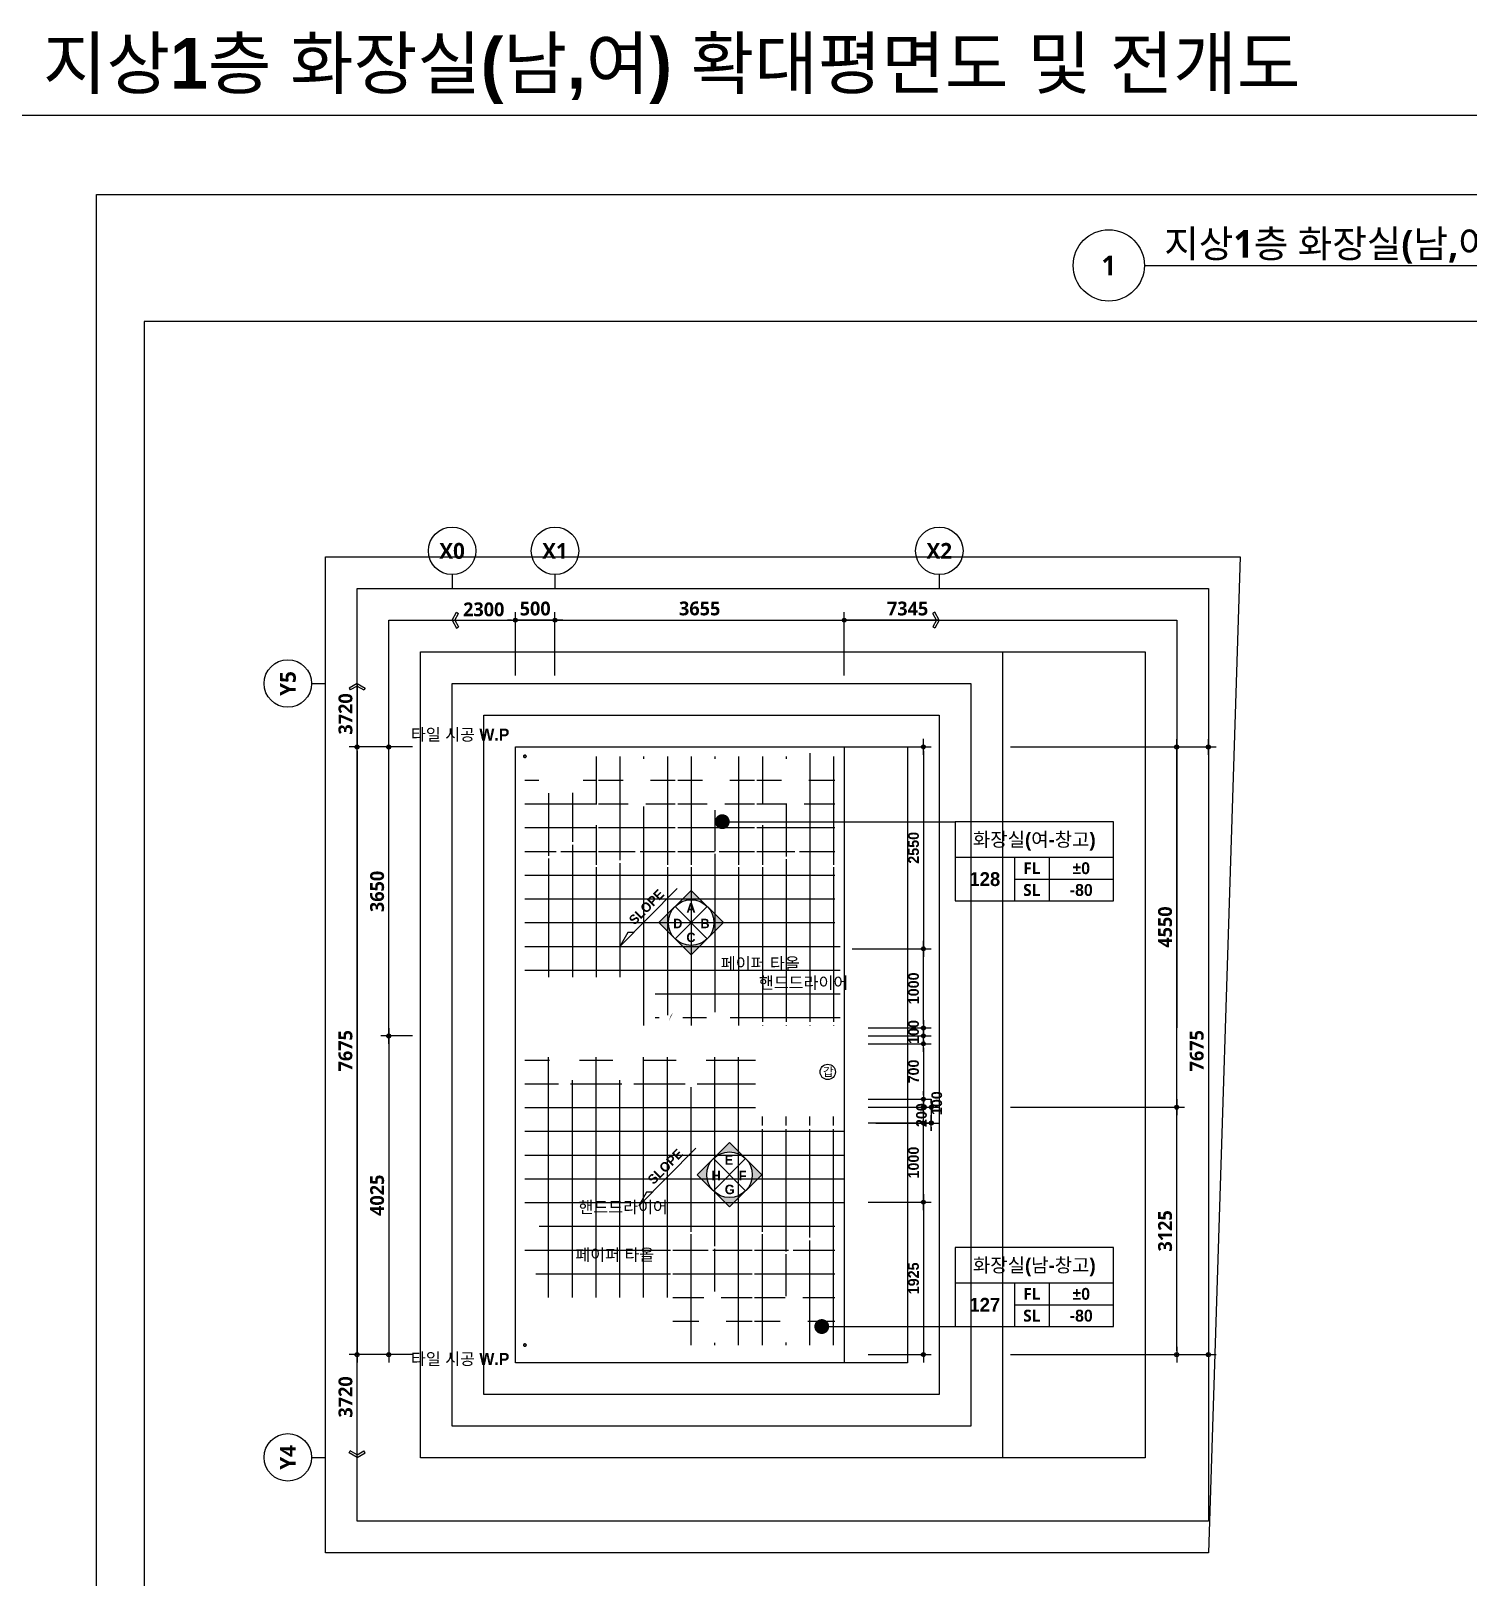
# Model space of a CAD drawing. Header units: millimetres. Extents: x 0 to 336000, y 0 to 30768.
# Drawn here: x 168195 to 186352, y 11241 to 30768 of the extents above; entities that cross this region are included whole.
import ezdxf
from ezdxf.enums import TextEntityAlignment as Align

# ---------------------------------------------------------------- set-up
doc = ezdxf.new("R2010")
doc.units = ezdxf.units.MM
doc.header["$LTSCALE"] = 50
doc.layers.get('Defpoints').update_dxf_attribs({"color": 153})
for name, color, linetype in [('A-ANNO-DIM', 4, 'Continuous'), ('A-ANNO-GRA1', 7, 'Continuous'), ('A-ANNO-LEAD', 4, 'Continuous'), ('A-ANNO-SYMB', 7, 'Continuous'), ('A-ANNO-TEXT1', 7, 'Continuous'), ('A-ANNO-TEXT2', 3, 'Continuous'), ('A-ANNO-TITL', 7, 'Continuous'), ('A-FLOR-TOIL-TILE', 8, 'Continuous'), ('A-ST-AXIS-BUB', 7, 'Continuous'), ('A-ST-AXIS-DIM', 7, 'Continuous'), ('AA-XXXX-TXT1', 2, 'Continuous'), ('LEADER', 7, 'Continuous'), ('SYM', 7, 'Continuous')]:
    doc.layers.add(name, color=color, linetype=linetype)
doc.layers.add('G(그리드1)', color=185, linetype='Continuous', plot=False)
doc.layers.add('G(그리드2)', color=235, linetype='Continuous', plot=False)
doc.styles.add('2020음성 1차', font='나눔고딕Bold.ttf')
doc.styles.add('SH_나눔', font='')
doc.styles.add('SH_진천_나눔', font='')
doc.styles.get('SH_나눔').set_extended_font_data('NanumGothic', bold=True)
doc.styles.get('SH_진천_나눔').set_extended_font_data('NanumGothic', bold=True)
doc.dimstyles.new('SHP 50', dxfattribs={"dimscale": 50, "dimtxt": 3.5, "dimasz": 1, "dimexe": 2, "dimexo": 2, "dimgap": 1, "dimtad": 1, "dimdec": 0, "dimzin": 0, "dimdsep": 46, "dimtxsty": 'SH_진천_나눔', "dimblk": 'DIMDOT', "dimcen": 0.09, "dimclrd": 256, "dimclre": 256, "dimclrt": 3, "dimadec": 0, "dimazin": 1, "dimtfac": 1, "dimtdec": 0, "dimtix": 1, "dimtmove": 2, "dimatfit": 0, "dimldrblk": 'DIMDOT', "dimfxl": 1, "dimtolj": 1, "dimtzin": 0, "dimlwd": -1, "dimlwe": -1, "dimarcsym": 0})
doc.dimstyles.new('SHP 50내부', dxfattribs={"dimscale": 50, "dimtxt": 2.7, "dimasz": 1, "dimexe": 2, "dimexo": 2, "dimgap": 1, "dimtad": 1, "dimdec": 0, "dimzin": 0, "dimdsep": 46, "dimtxsty": '2020음성 1차', "dimblk": 'DIMDOT', "dimcen": 0.09, "dimclrd": 256, "dimclre": 256, "dimclrt": 3, "dimadec": 0, "dimazin": 1, "dimtfac": 1, "dimtdec": 0, "dimtix": 1, "dimtmove": 2, "dimatfit": 0, "dimldrblk": 'DIMDOT', "dimfxl": 1, "dimtolj": 1, "dimtzin": 0, "dimlwd": -1, "dimlwe": -1, "dimarcsym": 0})

# ---------------------------------------------------------------- blocks, each defined once
blk = doc.blocks.new('*U2903')
at = {"layer": 'A-ANNO-TITL'}
blk.add_line((0, 0), (9750, 0), dxfattribs=at)
blk.add_circle((-450, 0), 450, dxfattribs=at)
at = {"layer": 'AA-XXXX-TXT1', "style": 'SH_진천_나눔'}
blk.add_attdef('DWG.TITLE', (250, 100), '', height=350, dxfattribs=at)
at = {"layer": 'AA-XXXX-TXT1', "color": 7, "style": 'SH_진천_나눔'}
blk.add_attdef('NO1', text='', height=300, dxfattribs=at).set_placement((-450, 0), align=Align.MIDDLE)
at = {"layer": 'AA-XXXX-TXT1', "style": 'SH_진천_나눔'}
blk.add_attdef('SCALE', text='', height=150, dxfattribs=at).set_placement((9500, -100), align=Align.TOP_RIGHT)
blk = doc.blocks.new('DIMDOT')
at = {"color": 0}
blk.add_line((-2, 0), (2, 0), dxfattribs=at)
for radius in [0.5, 0.25]:
    blk.add_circle((0, 0), radius, dxfattribs=at)
blk = doc.blocks.new('*D10508')
at = {"layer": 'A-ST-AXIS-DIM'}
for p, q in [((174816, 22626), (174816, 23426)), ((174866, 23326), (178421, 23326)), ((178471, 22626), (178471, 23426))]:
    blk.add_line(p, q, dxfattribs=at)
at = {"layer": 'Defpoints', "color": 0}
for p in [(178471, 23326), (174816, 22526), (178471, 22526)]:
    blk.add_point(p, dxfattribs=at)
at = {"layer": 'A-ST-AXIS-DIM', "linetype": 'ByBlock', "xscale": 50, "yscale": 50, "zscale": 50, "rotation": 180}
blk.add_blockref('DIMDOT', (174816, 23326), dxfattribs=at)
at = {"layer": 'A-ST-AXIS-DIM', "linetype": 'ByBlock', "xscale": 50, "yscale": 50, "zscale": 50}
blk.add_blockref('DIMDOT', (178471, 23326), dxfattribs=at)
at = {"layer": 'A-ST-AXIS-DIM', "color": 3, "insert": (176644, 23473), "char_height": 175, "attachment_point": 5, "style": 'SH_진천_나눔'}
blk.add_mtext('\\A1;3655', dxfattribs=at)
blk = doc.blocks.new('A-ST-AXIS-BUB-1')
at = {"layer": 'A-ST-AXIS-BUB'}
blk.add_line((0, 350), (0, 0), dxfattribs=at)
blk.add_circle((0, 950), 600, dxfattribs=at)
blk = doc.blocks.new('arrow1')
at = {"color": 0}
for p, q in [((0, 0), (0.286, 0.501)), ((0, 0), (0.286, -0.501)), ((0.165, 0), (0.41, 0.429)), ((0.165, 0), (0.41, -0.429)), ((0.286, 0.501), (0.41, 0.43)), ((0.286, -0.501), (0.41, -0.43))]:
    blk.add_line(p, q, dxfattribs=at)
blk = doc.blocks.new('*D10509')
at = {"layer": 'A-ST-AXIS-DIM'}
for p, q in [((174266, 23326), (174216, 23326)), ((174316, 22626), (174316, 23426)), ((174816, 23326), (174316, 23326)), ((174816, 22626), (174816, 23426)), ((174866, 23326), (174916, 23326))]:
    blk.add_line(p, q, dxfattribs=at)
at = {"layer": 'Defpoints', "color": 0}
for p in [(174316, 23326), (174316, 22526), (174816, 22526)]:
    blk.add_point(p, dxfattribs=at)
at = {"layer": 'A-ST-AXIS-DIM', "linetype": 'ByBlock', "xscale": 50, "yscale": 50, "zscale": 50}
blk.add_blockref('DIMDOT', (174316, 23326), dxfattribs=at)
at = {"layer": 'A-ST-AXIS-DIM', "linetype": 'ByBlock', "xscale": 50, "yscale": 50, "zscale": 50, "rotation": 180}
blk.add_blockref('DIMDOT', (174816, 23326), dxfattribs=at)
at = {"layer": 'A-ST-AXIS-DIM', "color": 3, "insert": (174566, 23472), "char_height": 175, "attachment_point": 5, "style": 'SH_진천_나눔'}
blk.add_mtext('\\A1;500', dxfattribs=at)
blk = doc.blocks.new('*D10514')
at = {"layer": 'A-ST-AXIS-DIM'}
for p, q in [((173016, 21725), (172616, 21725)), ((172716, 18125), (172716, 21675)), ((173016, 18075), (172616, 18075))]:
    blk.add_line(p, q, dxfattribs=at)
at = {"layer": 'Defpoints', "color": 0}
for p in [(172716, 21725), (173116, 21725), (173116, 18075)]:
    blk.add_point(p, dxfattribs=at)
at = {"layer": 'A-ST-AXIS-DIM', "linetype": 'ByBlock', "xscale": 50, "yscale": 50, "zscale": 50}
for p, rotation in [((172716, 21725), 90), ((172716, 18075), 270)]:
    blk.add_blockref('DIMDOT', p, dxfattribs=dict(at, rotation=rotation))
at = {"layer": 'A-ST-AXIS-DIM', "color": 3, "insert": (172570, 19900), "char_height": 175, "attachment_point": 5, "rotation": 90, "style": 'SH_진천_나눔'}
blk.add_mtext('\\A1;3650', dxfattribs=at)
blk = doc.blocks.new('*D10516')
at = {"layer": 'A-ST-AXIS-DIM'}
for p, q in [((173016, 18075), (172616, 18075)), ((172716, 18025), (172716, 14100)), ((173016, 14050), (172616, 14050))]:
    blk.add_line(p, q, dxfattribs=at)
at = {"layer": 'Defpoints', "color": 0}
for p in [(173116, 18075), (172716, 14050), (173116, 14050)]:
    blk.add_point(p, dxfattribs=at)
at = {"layer": 'A-ST-AXIS-DIM', "linetype": 'ByBlock', "xscale": 50, "yscale": 50, "zscale": 50}
for p, rotation in [((172716, 18075), 90), ((172716, 14050), 270)]:
    blk.add_blockref('DIMDOT', p, dxfattribs=dict(at, rotation=rotation))
at = {"layer": 'A-ST-AXIS-DIM', "color": 3, "insert": (172570, 16063), "char_height": 175, "attachment_point": 5, "rotation": 90, "style": 'SH_진천_나눔'}
blk.add_mtext('\\A1;4025', dxfattribs=at)
blk = doc.blocks.new('*D10517')
at = {"layer": 'A-ST-AXIS-DIM'}
for p, q in [((172616, 21725), (172216, 21725)), ((172316, 21675), (172316, 14100)), ((172616, 14050), (172216, 14050))]:
    blk.add_line(p, q, dxfattribs=at)
at = {"layer": 'Defpoints', "color": 0}
for p in [(172716, 21725), (172316, 14050), (172716, 14050)]:
    blk.add_point(p, dxfattribs=at)
at = {"layer": 'A-ST-AXIS-DIM', "linetype": 'ByBlock', "xscale": 50, "yscale": 50, "zscale": 50}
for p, rotation in [((172316, 21725), 90), ((172316, 14050), 270)]:
    blk.add_blockref('DIMDOT', p, dxfattribs=dict(at, rotation=rotation))
at = {"layer": 'A-ST-AXIS-DIM', "color": 3, "insert": (172170, 17888), "char_height": 175, "attachment_point": 5, "rotation": 90, "style": 'SH_진천_나눔'}
blk.add_mtext('\\A1;7675', dxfattribs=at)
blk = doc.blocks.new('*D16278')
at = {"layer": 'A-ST-AXIS-DIM'}
for p, q in [((180571, 21725), (183171, 21725)), ((183071, 21675), (183071, 14100)), ((180571, 14050), (183171, 14050))]:
    blk.add_line(p, q, dxfattribs=at)
at = {"layer": 'Defpoints', "color": 0}
for p in [(180471, 21725), (180471, 14050), (183071, 14050)]:
    blk.add_point(p, dxfattribs=at)
at = {"layer": 'A-ST-AXIS-DIM', "linetype": 'ByBlock', "xscale": 50, "yscale": 50, "zscale": 50}
for p, rotation in [((183071, 21725), 90), ((183071, 14050), 270)]:
    blk.add_blockref('DIMDOT', p, dxfattribs=dict(at, rotation=rotation))
at = {"layer": 'A-ST-AXIS-DIM', "color": 3, "insert": (182925, 17888), "char_height": 175, "attachment_point": 5, "rotation": 90, "style": 'SH_진천_나눔'}
blk.add_mtext('\\A1;7675', dxfattribs=at)
blk = doc.blocks.new('*D16279')
at = {"layer": 'A-ST-AXIS-DIM'}
for p, q in [((180571, 21725), (182771, 21725)), ((182671, 17225), (182671, 21675)), ((180571, 17175), (182771, 17175))]:
    blk.add_line(p, q, dxfattribs=at)
at = {"layer": 'Defpoints', "color": 0}
for p in [(180471, 21725), (182671, 21725), (180471, 17175)]:
    blk.add_point(p, dxfattribs=at)
at = {"layer": 'A-ST-AXIS-DIM', "linetype": 'ByBlock', "xscale": 50, "yscale": 50, "zscale": 50}
for p, rotation in [((182671, 21725), 90), ((182671, 17175), 270)]:
    blk.add_blockref('DIMDOT', p, dxfattribs=dict(at, rotation=rotation))
at = {"layer": 'A-ST-AXIS-DIM', "color": 3, "insert": (182525, 19450), "char_height": 175, "attachment_point": 5, "rotation": 90, "style": 'SH_진천_나눔'}
blk.add_mtext('\\A1;4550', dxfattribs=at)
blk = doc.blocks.new('*D16282')
at = {"layer": 'A-ST-AXIS-DIM'}
for p, q in [((180571, 17175), (182771, 17175)), ((182671, 14100), (182671, 17125)), ((180571, 14050), (182771, 14050))]:
    blk.add_line(p, q, dxfattribs=at)
at = {"layer": 'Defpoints', "color": 0}
for p in [(180471, 17175), (182671, 17175), (180471, 14050)]:
    blk.add_point(p, dxfattribs=at)
at = {"layer": 'A-ST-AXIS-DIM', "linetype": 'ByBlock', "xscale": 50, "yscale": 50, "zscale": 50}
for p, rotation in [((182671, 17175), 90), ((182671, 14050), 270)]:
    blk.add_blockref('DIMDOT', p, dxfattribs=dict(at, rotation=rotation))
at = {"layer": 'A-ST-AXIS-DIM', "color": 3, "insert": (182525, 15613), "char_height": 175, "attachment_point": 5, "rotation": 90, "style": 'SH_진천_나눔'}
blk.add_mtext('\\A1;3125', dxfattribs=at)
blk = doc.blocks.new('갑종 TEXT100')
at = {"layer": 'A-ANNO-SYMB'}
blk.add_circle((0, 0), 243, dxfattribs=at)
at = {"layer": 'A-ANNO-TITL', "style": '2020음성 1차'}
blk.add_text('갑 ', height=266.7, dxfattribs=at).set_placement((67, 0), align=Align.MIDDLE_CENTER)
blk = doc.blocks.new('G$C9D92D8A7')
at = {"layer": 'A-ANNO-GRA1'}
for p, q in [((0, 11), (40, 11)), ((15, 11), (15, 0)), ((23.75, 11), (23.75, 0)), ((15, 5.5), (40, 5.5))]:
    blk.add_line(p, q, dxfattribs=at)
blk.add_lwpolyline([(0, 20), (0, 0), (40, 0), (40, 20)], close=True, dxfattribs=at)
at = {"style": '2020음성 1차'}
for tag, height, p in [('실명', 3.5, (20, 15.5)), ('마감레벨', 3, (31.875, 8.25)), ('실번호', 3.5, (7.5, 5.5)), ('구조레벨', 3, (31.875, 2.75))]:
    blk.add_attdef(tag, text='', height=height, dxfattribs=at).set_placement(p, align=Align.MIDDLE_CENTER)
at = {"layer": 'A-ANNO-TEXT1', "style": 'SH_나눔'}
for s, p in [('FL', (19.375, 8.25)), ('SL', (19.375, 2.75))]:
    blk.add_text(s, height=3, dxfattribs=at).set_placement(p, align=Align.MIDDLE)
blk = doc.blocks.new('*D18434')
at = {"layer": 'A-ANNO-DIM'}
for p, q in [((178771, 16976), (179571, 16976)), ((179471, 16026), (179471, 16926)), ((178771, 15976), (179571, 15976))]:
    blk.add_line(p, q, dxfattribs=at)
at = {"layer": 'Defpoints', "color": 0}
for p in [(178671, 16976), (179471, 16976), (178671, 15976)]:
    blk.add_point(p, dxfattribs=at)
at = {"layer": 'A-ANNO-DIM', "linetype": 'ByBlock', "xscale": 50, "yscale": 50, "zscale": 50}
for p, rotation in [((179471, 16976), 90), ((179471, 15976), 270)]:
    blk.add_blockref('DIMDOT', p, dxfattribs=dict(at, rotation=rotation))
at = {"layer": 'A-ANNO-DIM', "color": 3, "insert": (179347, 16476), "char_height": 135, "attachment_point": 5, "rotation": 90, "style": '2020음성 1차'}
blk.add_mtext('\\A1;1000', dxfattribs=at)
blk = doc.blocks.new('*D18435')
at = {"layer": 'A-ANNO-DIM'}
for p, q in [((178771, 15976), (179571, 15976)), ((179471, 15926), (179471, 14101)), ((178771, 14051), (179571, 14051))]:
    blk.add_line(p, q, dxfattribs=at)
at = {"layer": 'Defpoints', "color": 0}
for p in [(178671, 15976), (178671, 14051), (179471, 14051)]:
    blk.add_point(p, dxfattribs=at)
at = {"layer": 'A-ANNO-DIM', "linetype": 'ByBlock', "xscale": 50, "yscale": 50, "zscale": 50}
for p, rotation in [((179471, 15976), 90), ((179471, 14051), 270)]:
    blk.add_blockref('DIMDOT', p, dxfattribs=dict(at, rotation=rotation))
at = {"layer": 'A-ANNO-DIM', "color": 3, "insert": (179347, 15014), "char_height": 135, "attachment_point": 5, "rotation": 90, "style": '2020음성 1차'}
blk.add_mtext('\\A1;1925', dxfattribs=at)
blk = doc.blocks.new('*D18439')
at = {"layer": 'A-ANNO-DIM'}
for p, q in [((178571, 19176), (179571, 19176)), ((179471, 18226), (179471, 19126)), ((178771, 18176), (179571, 18176))]:
    blk.add_line(p, q, dxfattribs=at)
at = {"layer": 'Defpoints', "color": 0}
for p in [(178471, 19176), (179471, 19176), (178671, 18176)]:
    blk.add_point(p, dxfattribs=at)
at = {"layer": 'A-ANNO-DIM', "linetype": 'ByBlock', "xscale": 50, "yscale": 50, "zscale": 50}
for p, rotation in [((179471, 19176), 90), ((179471, 18176), 270)]:
    blk.add_blockref('DIMDOT', p, dxfattribs=dict(at, rotation=rotation))
at = {"layer": 'A-ANNO-DIM', "color": 3, "insert": (179347, 18676), "char_height": 135, "attachment_point": 5, "rotation": 90, "style": '2020음성 1차'}
blk.add_mtext('\\A1;1000', dxfattribs=at)
blk = doc.blocks.new('*D18440')
at = {"layer": 'A-ANNO-DIM'}
for p, q in [((178571, 21726), (179571, 21726)), ((179471, 21676), (179471, 19226)), ((178571, 19176), (179571, 19176))]:
    blk.add_line(p, q, dxfattribs=at)
at = {"layer": 'Defpoints', "color": 0}
for p in [(178471, 21726), (178471, 19176), (179471, 19176)]:
    blk.add_point(p, dxfattribs=at)
at = {"layer": 'A-ANNO-DIM', "linetype": 'ByBlock', "xscale": 50, "yscale": 50, "zscale": 50}
for p, rotation in [((179471, 21726), 90), ((179471, 19176), 270)]:
    blk.add_blockref('DIMDOT', p, dxfattribs=dict(at, rotation=rotation))
at = {"layer": 'A-ANNO-DIM', "color": 3, "insert": (179347, 20451), "char_height": 135, "attachment_point": 5, "rotation": 90, "style": '2020음성 1차'}
blk.add_mtext('\\A1;2550', dxfattribs=at)
blk = doc.blocks.new('*D21842')
at = {"layer": 'A-ANNO-DIM'}
for p, q in [((178771, 18176), (179571, 18176)), ((179471, 18226), (179471, 18276)), ((179471, 18176), (179471, 18076)), ((178771, 18076), (179571, 18076)), ((179471, 18026), (179471, 17976))]:
    blk.add_line(p, q, dxfattribs=at)
at = {"layer": 'Defpoints', "color": 0}
for p in [(178671, 18176), (178671, 18076), (179471, 18076)]:
    blk.add_point(p, dxfattribs=at)
at = {"layer": 'A-ANNO-DIM', "linetype": 'ByBlock', "xscale": 50, "yscale": 50, "zscale": 50}
for p, rotation in [((179471, 18176), 270), ((179471, 18076), 90)]:
    blk.add_blockref('DIMDOT', p, dxfattribs=dict(at, rotation=rotation))
at = {"layer": 'A-ANNO-DIM', "color": 3, "insert": (179347, 18126), "char_height": 135, "attachment_point": 5, "rotation": 90, "style": '2020음성 1차'}
blk.add_mtext('\\A1;100', dxfattribs=at)
blk = doc.blocks.new('*D21843')
at = {"layer": 'A-ANNO-DIM'}
for p, q in [((179571, 17225), (179571, 17275)), ((178871, 17175), (179671, 17175)), ((179571, 17175), (179571, 16975)), ((178871, 16975), (179671, 16975)), ((179571, 16925), (179571, 16875))]:
    blk.add_line(p, q, dxfattribs=at)
at = {"layer": 'Defpoints', "color": 0}
for p in [(178771, 17175), (178771, 16975), (179571, 16975)]:
    blk.add_point(p, dxfattribs=at)
at = {"layer": 'A-ANNO-DIM', "linetype": 'ByBlock', "xscale": 50, "yscale": 50, "zscale": 50}
for p, rotation in [((179571, 17175), 270), ((179571, 16975), 90)]:
    blk.add_blockref('DIMDOT', p, dxfattribs=dict(at, rotation=rotation))
at = {"layer": 'A-ANNO-DIM', "color": 3, "insert": (179447, 17075), "char_height": 135, "attachment_point": 5, "rotation": 90, "style": '2020음성 1차'}
blk.add_mtext('\\A1;200', dxfattribs=at)
blk = doc.blocks.new('*D24067')
at = {"layer": 'A-ANNO-DIM'}
for p, q in [((178771, 17276), (179571, 17276)), ((179471, 17326), (179471, 17376)), ((179471, 17176), (179471, 17276)), ((178771, 17176), (179571, 17176)), ((179471, 17126), (179471, 17076))]:
    blk.add_line(p, q, dxfattribs=at)
at = {"layer": 'Defpoints', "color": 0}
for p in [(178671, 17276), (179471, 17276), (178671, 17176)]:
    blk.add_point(p, dxfattribs=at)
at = {"layer": 'A-ANNO-DIM', "linetype": 'ByBlock', "xscale": 50, "yscale": 50, "zscale": 50}
for p, rotation in [((179471, 17276), 270), ((179471, 17176), 90)]:
    blk.add_blockref('DIMDOT', p, dxfattribs=dict(at, rotation=rotation))
at = {"layer": 'A-ANNO-DIM', "color": 3, "insert": (179640, 17226), "char_height": 135, "attachment_point": 5, "rotation": 90, "style": '2020음성 1차'}
blk.add_mtext('\\A1;100', dxfattribs=at)
blk = doc.blocks.new('*D24068')
at = {"layer": 'A-ANNO-DIM'}
for p, q in [((178771, 17976), (179571, 17976)), ((179471, 17926), (179471, 17326)), ((178771, 17276), (179571, 17276))]:
    blk.add_line(p, q, dxfattribs=at)
at = {"layer": 'Defpoints', "color": 0}
for p in [(178671, 17976), (178671, 17276), (179471, 17276)]:
    blk.add_point(p, dxfattribs=at)
at = {"layer": 'A-ANNO-DIM', "linetype": 'ByBlock', "xscale": 50, "yscale": 50, "zscale": 50}
for p, rotation in [((179471, 17976), 90), ((179471, 17276), 270)]:
    blk.add_blockref('DIMDOT', p, dxfattribs=dict(at, rotation=rotation))
at = {"layer": 'A-ANNO-DIM', "color": 3, "insert": (179347, 17626), "char_height": 135, "attachment_point": 5, "rotation": 90, "style": '2020음성 1차'}
blk.add_mtext('\\A1;700', dxfattribs=at)

msp = doc.modelspace()

# ---------------------------------------------------------------- hatches: boundary and pattern name
at = {"layer": 'SYM'}
for points in [[(176740, 19709.9), (176536.4, 19913.5), (176332.7, 19709.9, -0.1989124), (176536.4, 19794.3, -0.1989124)], [(176332.7, 19302.6), (176129.1, 19506.3), (176332.7, 19709.9, 0.1989124), (176248.4, 19506.3, 0.1989124)], [(176740, 19302.6), (176943.7, 19506.3), (176740, 19709.9, -0.1989124), (176824.4, 19506.3, -0.1989124)], [(176740, 19302.6), (176536.4, 19099), (176332.7, 19302.6, 0.1989124), (176536.4, 19218.3, 0.1989124)], [(177224.7, 16526.2), (177021, 16729.9), (176817.4, 16526.2, -0.1989124), (177021, 16610.6, -0.1989124)], [(176817.4, 16119), (176613.8, 16322.6), (176817.4, 16526.2, 0.1989124), (176733, 16322.6, 0.1989124)], [(177224.7, 16119), (177428.3, 16322.6), (177224.7, 16526.2, -0.1989124), (177309, 16322.6, -0.1989124)], [(177224.7, 16119), (177021, 15915.3), (176817.4, 16119, 0.1989124), (177021, 16034.6, 0.1989124)]]:
    msp.add_hatch(color=5, dxfattribs=at).paths.add_polyline_path(points)

# ---------------------------------------------------------------- linework, layer by layer
at = {"layer": 'A-ANNO-GRA1'}
msp.add_lwpolyline([(169625.2, 27100), (169625.2, 1600), (203900, 1600), (203900, 27100)], close=True, dxfattribs=at)
at = {"layer": 'A-ANNO-LEAD'}
for points in [[(176281.4, 18336.3, 0, 40, 0), (176341.4, 18440.2, 0, 0, 0), (176611.5, 18989.6, 0, 0, 0), (176911.5, 18989.6, 0, 0, 0)], [(176881.4, 18376.3, 0, 40, 0), (176941.4, 18480.2, 0, 0, 0), (177077.9, 18716.6, 0, 0, 0), (177377.9, 18716.6, 0, 0, 0)], [(174616.4, 15571.3, 0, 40, 0), (174676.4, 15675.2, 0, 0, 0), (174812.9, 15911.6, 0, 0, 0), (175112.9, 15911.6, 0, 0, 0)], [(174576.4, 14971.3, 0, 40, 0), (174636.4, 15075.2, 0, 0, 0), (174772.9, 15311.6, 0, 0, 0), (175072.9, 15311.6, 0, 0, 0)]]:
    msp.add_lwpolyline(points, format="xyseb", dxfattribs=at)
at = {"layer": 'A-ANNO-SYMB'}
for points in [[(174886.4, 21956.3, 0, 40, 0), (174766.4, 21956.3, 0, 0, 0), (174436.4, 21956.3, 0, 0, 0), (174436.4, 21606.3, 0, 0, 0), (174086.4, 21606.3, 0, 0, 0), (174086.4, 21276.3, 40, 0, 0), (174086.4, 21156.3, 0, 40, 0)], [(174886.4, 13821.3, 0, 40, 0), (174766.4, 13821.3, 0, 0, 0), (174436.4, 13821.3, 0, 0, 0), (174436.4, 14171.3, 0, 0, 0), (174086.4, 14171.3, 0, 0, 0), (174086.4, 14501.3, 40, 0, 0), (174086.4, 14621.3, 0, 40, 0)]]:
    msp.add_lwpolyline(points, format="xyseb", dxfattribs=at)
at = {"layer": 'A-ANNO-SYMB', "const_width": 19}
for points in [[(174436.4, 21591.3, 1), (174436.4, 21621.3, 1)], [(174436.4, 14186.3, -1), (174436.4, 14156.3, -1)]]:
    msp.add_lwpolyline(points, format="xyb", close=True, dxfattribs=at)
at = {"layer": 'A-ANNO-TEXT1', "const_width": 93.8}
for points in [[(176930.1, 20827.9, -1), (176930.1, 20734.1, -1)], [(178186.6, 14452, -1), (178186.6, 14358.2, -1)]]:
    msp.add_lwpolyline(points, format="xyb", close=True, dxfattribs=at)
at = {"layer": 'A-ANNO-TEXT1'}
for points in [[(176930.1, 20781), (179871.4, 20781)], [(178186.6, 14405.1), (181127.8, 14405.1)]]:
    msp.add_lwpolyline(points, dxfattribs=at)
at = {"layer": 'A-FLOR-TOIL-TILE'}
for p, q in [((175336.4, 21606.3), (175336.4, 20996.3)), ((175636.4, 21606.3), (175636.4, 21340.1)), ((175636.4, 21605.1), (175636.4, 20294)), ((175936.4, 21606.3), (175936.4, 21576.1)), ((175936.4, 21606.3), (175936.4, 21576.1)), ((176236.4, 21606.3), (176236.4, 20236.2)), ((176536.4, 21605.1), (176536.4, 20236.2)), ((176836.4, 21606.3), (176836.4, 21576.3)), ((177136.4, 21605.1), (177136.4, 20236.2)), ((177436.4, 21606.3), (177436.4, 20996.3)), ((177736.4, 21606.3), (177736.4, 21574.5)), ((178036.4, 21646.2), (178036.4, 18254.3)), ((178336.4, 21606.3), (178336.4, 20236.2)), ((174436.4, 21306.3), (174613.9, 21306.3)), ((175173.9, 21306.3), (175336.4, 21306.3)), ((175366.4, 21306.3), (175678.2, 21306.3)), ((176024.6, 21306.3), (176336.4, 21306.3)), ((176366.4, 21306.3), (176678.2, 21306.3)), ((177024.6, 21306.3), (177336.4, 21306.3)), ((177366.4, 21306.3), (177678.2, 21306.3)), ((178024.6, 21306.3), (178351.4, 21306.3)), ((174736.4, 21141.3), (174736.4, 20351.7)), ((175036.4, 21146.3), (175036.4, 20524.9)), ((174436.4, 21006.3), (175336.4, 21006.3)), ((175366.4, 21006.3), (175740, 21006.3)), ((175936.4, 20971.7), (175936.4, 18206.2)), ((175962.8, 21006.3), (176336.4, 21006.3)), ((176366.4, 21006.3), (176740, 21006.3)), ((176836.4, 20927.5), (176836.4, 20409.5)), ((176962.8, 21006.3), (177336.4, 21006.3)), ((177366.4, 21006.3), (177740, 21006.3)), ((177736.4, 21012.2), (177736.4, 20343.1)), ((177962.8, 21006.3), (178351.4, 21006.3)), ((174436.4, 20706.3), (175336.4, 20706.3)), ((175336.4, 20736.3), (175336.4, 20236.2)), ((175366.4, 20706.3), (176336.4, 20706.3)), ((176366.4, 20706.3), (177336.4, 20706.3)), ((177366.4, 20706.3), (178351.4, 20706.3)), ((177436.4, 20736.3), (177436.4, 20236.2)), ((174436.4, 20406.3), (174830.8, 20406.3)), ((174736.4, 20317.1), (174736.4, 18816.3)), ((174890.8, 20406.3), (175336.4, 20406.3)), ((175036.4, 20490.3), (175036.4, 18816.3)), ((175366.4, 20406.3), (175830.8, 20406.3)), ((175890.8, 20406.3), (176336.4, 20406.3)), ((176366.4, 20406.3), (176830.8, 20406.3)), ((176836.4, 20374.8), (176836.4, 18376.3)), ((176890.8, 20406.3), (177336.4, 20406.3)), ((177366.4, 20406.3), (177845.8, 20406.3)), ((177736.4, 20308.4), (177736.4, 18254.3)), ((177905.8, 20406.3), (178351.4, 20406.3)), ((175336.4, 20206.2), (175336.4, 18816.3)), ((175636.4, 20259.3), (175636.4, 18816.3)), ((176236.4, 20206.2), (176236.4, 18336.3)), ((176536.4, 20206.2), (176536.4, 18206.2)), ((177136.4, 20206.2), (177136.4, 18206.2)), ((177436.4, 20206.2), (177436.4, 18254.3)), ((178336.4, 20206.2), (178336.4, 18254.3)), ((174436.4, 20106.3), (178351.4, 20106.3)), ((174436.4, 19806.3), (178351.4, 19806.3)), ((174436.4, 19506.3), (178351.4, 19506.3)), ((174436.4, 19206.3), (178421.4, 19206.3)), ((174436.4, 18906.3), (178421.4, 18906.3)), ((176081.4, 18606.3), (178421.4, 18606.3)), ((176081.4, 18306.3), (176131.4, 18306.3)), ((176431.4, 18306.3), (176731.4, 18306.3)), ((177031.4, 18306.3), (178421.4, 18306.3)), ((177436.4, 18209.3), (177436.4, 18206.2)), ((177736.4, 18209.3), (177736.4, 18206.2)), ((178036.4, 18209.3), (178036.4, 18206.2)), ((178336.4, 18209.3), (178336.4, 18206.2)), ((174436.4, 17771.3), (174746.4, 17771.3)), ((174736.4, 14771.3), (174736.4, 17806.3)), ((175126.4, 17771.3), (175546.4, 17771.3)), ((175336.4, 14771.3), (175336.4, 17806.3)), ((175926.4, 17771.3), (176346.4, 17771.3)), ((175936.4, 14771.3), (175936.4, 17806.3)), ((176236.4, 14771.3), (176236.4, 17806.3)), ((176726.4, 17771.3), (177351.4, 17771.3)), ((176836.4, 15421.1), (176836.4, 17806.3)), ((177136.4, 14171.3), (177136.4, 17806.3)), ((174436.4, 17471.3), (174861.4, 17471.3)), ((175011.4, 17471.3), (175661.4, 17471.3)), ((175036.4, 14771.3), (175036.4, 17517.2)), ((175636.4, 14771.3), (175636.4, 17517.2)), ((175811.4, 17471.3), (176461.4, 17471.3)), ((176536.4, 15601.3), (176536.4, 17426.3)), ((176611.4, 17471.3), (177351.4, 17471.3)), ((174436.4, 17171.3), (177351.4, 17171.3)), ((177436.4, 16943.3), (177436.4, 17056.3)), ((177736.4, 16943.3), (177736.4, 17056.3)), ((178036.4, 16943.3), (178036.4, 17056.3)), ((178336.4, 16943.3), (178336.4, 17056.3)), ((174436.4, 16871.3), (178471.4, 16871.3)), ((177436.4, 15601.3), (177436.4, 16898.3)), ((177736.4, 15354.7), (177736.4, 16898.3)), ((178036.4, 15527.9), (178036.4, 16898.3)), ((178336.4, 14171.3), (178336.4, 16898.3)), ((174436.4, 16571.3), (178471.4, 16571.3)), ((174436.4, 16271.3), (178471.4, 16271.3)), ((174436.4, 15971.3), (178471.4, 15971.3)), ((174616.4, 15671.3), (178351.4, 15671.3)), ((176536.4, 14171.3), (176536.4, 15571.3)), ((177436.4, 14171.3), (177436.4, 15571.3)), ((178036.4, 14171.3), (178036.4, 15493.3)), ((174436.4, 15371.3), (176276.4, 15371.3)), ((176306.4, 15371.3), (176750, 15371.3)), ((176810, 15371.3), (177306.4, 15371.3)), ((176836.4, 14846.3), (176836.4, 15386.5)), ((177336.4, 15371.3), (177765, 15371.3)), ((177736.4, 14787.7), (177736.4, 15320.1)), ((177825, 15371.3), (178351.4, 15371.3)), ((174576.4, 15071.3), (176276.4, 15071.3)), ((176306.4, 15071.3), (177306.4, 15071.3)), ((177336.4, 15071.3), (178351.4, 15071.3)), ((176306.4, 14771.3), (176695, 14771.3)), ((176917.8, 14771.3), (177306.4, 14771.3)), ((177336.4, 14771.3), (177725, 14771.3)), ((177947.8, 14771.3), (178351.4, 14771.3)), ((176306.4, 14471.3), (176633.2, 14471.3)), ((176979.6, 14471.3), (177306.4, 14471.3)), ((177336.4, 14471.3), (177663.2, 14471.3)), ((178009.6, 14471.3), (178351.4, 14471.3)), ((176836.4, 14171.3), (176836.4, 14201.3)), ((177736.4, 14171.3), (177736.4, 14201.9))]:
    msp.add_line(p, q, dxfattribs=at)
at = {"layer": 'A-ST-AXIS-DIM'}
for p, q in [((173516.4, 23326.3), (174316.4, 23326.3)), ((179671.4, 23326.3), (178471.4, 23326.3)), ((172316.4, 22526.3), (172316.4, 21757.1)), ((172316.4, 12752.6, 103000), (172316.4, 14278.8, 103000))]:
    msp.add_line(p, q, dxfattribs=at)
at = {"layer": 'Defpoints'}
for points in [[(210000, 0), (210000, 29700), (168000, 29700), (168000, 0)], [(169025.2, 28700), (204500, 28700), (204500, 1000), (169025.2, 1000)]]:
    msp.add_lwpolyline(points, close=True, dxfattribs=at)
at = {"layer": 'G(그리드1)'}
for points in [[(171916.4, 24126.3), (183471.4, 24126.3), (183071.4, 11548.7), (171916.4, 11548.7)], [(172316.4, 23726.3), (183071.4, 23726.3), (183071.4, 11948.7), (172316.4, 11948.7)], [(173116.4, 22926.3), (182271.4, 22926.3), (182271.4, 12748.7), (173116.4, 12748.7)]]:
    msp.add_lwpolyline(points, close=True, dxfattribs=at)
msp.add_lwpolyline([(172716.4, 18176.3), (172716.4, 23326.3), (182671.4, 23326.3), (182671.4, 18176.3)], dxfattribs=at)
at = {"layer": 'G(그리드2)'}
for points in [[(173116.4, 22926.3), (180471.4, 22926.3), (180471.4, 12748.7), (173116.4, 12748.7)], [(173516.4, 22526.3), (180071.4, 22526.3), (180071.4, 13148.7), (173516.4, 13148.7)], [(173916.4, 22126.3), (179671.4, 22126.3), (179671.4, 13548.7), (173916.4, 13548.7)], [(174316.4, 21726.3), (178471.4, 21726.3), (178471.4, 13948.7), (174316.4, 13948.7)], [(174316.4, 21726.3), (179271.4, 21726.3), (179271.4, 13948.7), (174316.4, 13948.7)]]:
    msp.add_lwpolyline(points, close=True, dxfattribs=at)
at = {"layer": 'LEADER'}
for points in [[(175808.4, 19380.6), (175735.2, 19380.1), (175636.4, 19206.3), (176358.8, 19938.6)], [(176047.2, 16102), (175974, 16101.5), (175875.2, 15927.6), (176597.6, 16659.9)]]:
    msp.add_lwpolyline(points, dxfattribs=at)
at = {"layer": 'SYM'}
for p, q in [((176740, 19709.9), (176332.7, 19302.6)), ((176740, 19302.6), (176332.7, 19709.9)), ((177224.7, 16526.2), (176817.4, 16119)), ((177224.7, 16119), (176817.4, 16526.2))]:
    msp.add_line(p, q, dxfattribs=at)
for points in [[(176536.4, 19913.5), (176129.1, 19506.3), (176536.4, 19099), (176943.7, 19506.3), (176536.4, 19913.5)], [(176536.4, 19913.5), (176129.1, 19506.3), (176536.4, 19099), (176943.7, 19506.3), (176536.4, 19913.5)], [(177021, 16729.9), (176613.8, 16322.6), (177021, 15915.3), (177428.3, 16322.6), (177021, 16729.9)], [(177021, 16729.9), (176613.8, 16322.6), (177021, 15915.3), (177428.3, 16322.6), (177021, 16729.9)]]:
    msp.add_lwpolyline(points, dxfattribs=at)
for centre in [(176536.4, 19506.3), (177021, 16322.6)]:
    msp.add_circle(centre, 288, dxfattribs=at)

# ---------------------------------------------------------------- block references
ref = msp.add_blockref('*U2903', (182263, 27806))
ref.add_attrib('SCALE', 'SCALE : 1/50 (A3:1/100)', dxfattribs={"layer": 'A-ANNO-TITL', "height": 150, "style": 'SH_진천_나눔'}).set_placement((191763, 27706), align=Align.TOP_RIGHT)
ref.add_attrib('DWG.TITLE', '지상1층 화장실(남,여) 확대평면도 및 전개도', (182513, 27906), dxfattribs={"layer": 'A-ANNO-TITL', "height": 347.908, "style": 'SH_진천_나눔'})
ref.add_attrib('NO1', '1', dxfattribs={"layer": 'A-ANNO-TITL', "color": 7, "height": 250, "style": 'SH_진천_나눔'}).set_placement((181813, 27806), align=Align.MIDDLE)
at = {"xscale": 0.4, "yscale": 0.4, "zscale": 0.4}
msp.add_blockref('갑종 TEXT100', (178262.7, 17621), dxfattribs=at)
at = {"layer": 'A-ANNO-TEXT1'}
ref = msp.add_blockref('G$C9D92D8A7', (179871.4, 19781), dxfattribs=dict(at, xscale=49.99999999999979, yscale=49.99999999999979, zscale=49.99999999999979))
ref.add_attrib('실명', '화장실(여-창고)', dxfattribs={"layer": 'A-ANNO-TEXT2', "height": 175, "style": '2020음성 1차'}).set_placement((180871.4, 20556, 74388.9), align=Align.MIDDLE_CENTER)
ref.add_attrib('실번호', '128', dxfattribs={"layer": 'A-ANNO-TEXT2', "height": 175, "style": '2020음성 1차'}).set_placement((180246.4, 20056, 74388.9), align=Align.MIDDLE_CENTER)
ref.add_attrib('마감레벨', '%%p0', dxfattribs={"height": 150, "style": '2020음성 1차'}).set_placement((181465.1, 20193.5, 74388.9), align=Align.MIDDLE_CENTER)
ref.add_attrib('구조레벨', '-80', dxfattribs={"height": 150, "style": '2020음성 1차'}).set_placement((181465.1, 19918.5, 74388.9), align=Align.MIDDLE_CENTER)
ref = msp.add_blockref('G$C9D92D8A7', (179871.4, 14405.1), dxfattribs=dict(at, xscale=49.99999999999979, yscale=49.99999999999979, zscale=49.99999999999979))
ref.add_attrib('실명', '화장실(남-창고)', dxfattribs={"layer": 'A-ANNO-TEXT2', "height": 175, "style": '2020음성 1차'}).set_placement((180871.4, 15180.1, -28611.1), align=Align.MIDDLE_CENTER)
ref.add_attrib('실번호', '127', dxfattribs={"layer": 'A-ANNO-TEXT2', "height": 175, "style": '2020음성 1차'}).set_placement((180246.4, 14680.1, -28611.1), align=Align.MIDDLE_CENTER)
ref.add_attrib('마감레벨', '%%p0', dxfattribs={"height": 150, "style": '2020음성 1차'}).set_placement((181465.1, 14817.6, -28611.1), align=Align.MIDDLE_CENTER)
ref.add_attrib('구조레벨', '-80', dxfattribs={"height": 150, "style": '2020음성 1차'}).set_placement((181465.1, 14542.6, -28611.1), align=Align.MIDDLE_CENTER)
at = {"layer": 'A-ST-AXIS-BUB', "xscale": 0.5, "yscale": 0.5, "zscale": 0.5}
for p in [(173516.4, 23726.3), (174816.4, 23726.3), (179671.4, 23726.3)]:
    msp.add_blockref('A-ST-AXIS-BUB-1', p, dxfattribs=at)
at = {"layer": 'A-ST-AXIS-BUB', "xscale": 0.5, "yscale": 0.5, "zscale": 0.5, "rotation": 90}
for p in [(171916.4, 22526.3), (171916.4, 12752.6, 103000)]:
    msp.add_blockref('A-ST-AXIS-BUB-1', p, dxfattribs=at)
at = {"layer": 'A-ST-AXIS-DIM', "yscale": 200, "zscale": 200}
for p, xscale, rotation in [((173516.4, 23326.3), -200, 179.9999999999861), ((179671.4, 23326.3), 200, 180.0000000000133), ((172316.4, 22526.3), 200, 270.0000000000139), ((172316.4, 12752.6, 103000), -200, 269.9999999999861)]:
    msp.add_blockref('arrow1', p, dxfattribs=dict(at, xscale=xscale, rotation=rotation))

# ---------------------------------------------------------------- texts
at = {"layer": 'A-ANNO-TEXT1', "style": 'SH_진천_나눔'}
for s, p in [('X0', (173516.4, 24201.3)), ('X1', (174816.4, 24201.3)), ('X2', (179671.4, 24201.3))]:
    msp.add_text(s, height=200, dxfattribs=at).set_placement(p, align=Align.MIDDLE_CENTER)
for s, p in [('Y5', (171441.4, 22526.3)), ('Y4', (171441.4, 12752.6, 103000))]:
    msp.add_text(s, height=200, rotation=90, dxfattribs=at).set_placement(p, align=Align.MIDDLE_CENTER)
at = {"layer": 'A-ANNO-TEXT1', "style": '2020음성 1차'}
for s, p in [('타일 시공 W.P', (172996.8, 21881.3)), ('페이퍼 타올', (176911.5, 18989.6)), ('핸드드라이어', (177392.1, 18746.4)), ('핸드드라이어', (175112.9, 15911.6)), ('페이퍼 타올', (175072.9, 15311.6)), ('타일 시공 W.P', (172996.8, 13996.3))]:
    msp.add_text(s, height=150, dxfattribs=at).set_placement(p, align=Align.MIDDLE_LEFT)
for p in [(175972, 19704.6), (176210.8, 16426)]:
    msp.add_text('SLOPE', height=120, rotation=45.13777, dxfattribs=at).set_placement(p, align=Align.MIDDLE)
for s, p in [('A', (176476.5, 19632.4)), ('D', (176310, 19435.4)), ('B', (176652.9, 19435.4)), ('C', (176476.5, 19260.1)), ('E', (176961.1, 16448.7)), ('H', (176794.7, 16251.8)), ('F', (177137.6, 16251.8)), ('G', (176961.1, 16076.5))]:
    msp.add_text(s, height=120, dxfattribs=at).set_placement(p)
at = {"layer": 'A-ST-AXIS-DIM', "color": 3, "char_height": 175, "attachment_point": 5, "style": 'SH_진천_나눔'}
for s, insert in [('\\A1;2300', (173916.4, 23461.3)), ('\\A1;7345', (179271.4, 23472.2))]:
    msp.add_mtext(s, dxfattribs=dict(at, insert=insert))
at = {"layer": 'A-ST-AXIS-DIM', "color": 3, "char_height": 175, "attachment_point": 5, "rotation": 90, "style": 'SH_진천_나눔'}
for insert in [(172170.4, 22141.7), (172170.4, 13515.7, 103000)]:
    msp.add_mtext('\\A1;3720', dxfattribs=dict(at, insert=insert))
at = {"layer": 'Defpoints', "style": '2020음성 1차'}
msp.add_text('지상1층 화장실(남,여) 확대평면도 및 전개도', height=640, dxfattribs=at).set_placement((168347.1, 30039.7))

# ---------------------------------------------------------------- dimensions: what is measured, and where the dimension line sits
at = {"layer": 'A-ANNO-DIM'}
for base, p1, p2, angle, picture, middle in [((179471.4, 19176.3), (178471.4, 21726.3), (178471.4, 19176.3), 90, '*D18440', (179347, 20451.3)), ((179471.4, 19176.3), (178671.4, 18176.3), (178471.4, 19176.3), 270, '*D18439', (179347.4, 18676.3)), ((179471.4, 18076.3), (178671.4, 18176.3), (178671.4, 18076.3), 90, '*D21842', (179347.4, 18126.3)), ((179471.4, 17276.3), (178671.4, 17976.3), (178671.4, 17276.3), 90, '*D24068', (179347.4, 17626.3)), ((179571.4, 16975.1), (178771.4, 17175.1), (178771.4, 16975.1), 90, '*D21843', (179447.2, 17075.1)), ((179471.4, 16976.3), (178671.4, 15976.3), (178671.4, 16976.3), 270, '*D18434', (179347.4, 16476.3)), ((179471.4, 14051.3), (178671.4, 15976.3), (178671.4, 14051.3), 90, '*D18435', (179346.9, 15013.8))]:
    dim = msp.add_linear_dim(base=base, p1=p1, p2=p2, angle=angle, dimstyle='SHP 50내부', override={"dimtxsty": '2020음성 1차', "dimldrblk": 'DIMDOT'}, dxfattribs=at)
    dim.commit()
    dim.dimension.update_dxf_attribs({"geometry": picture, "text_midpoint": middle})
dim = msp.add_linear_dim(base=(179471.4, 17276.3), p1=(178671.4, 17176.3), p2=(178671.4, 17276.3), angle=270, dimstyle='SHP 50내부', override={"dimtxsty": '2020음성 1차', "dimldrblk": 'DIMDOT'}, dxfattribs=at)
dim.commit()
dim.dimension.update_dxf_attribs({"geometry": '*D24067', "text_midpoint": (179640.3, 17226.3), "dimtype": 160})
at = {"layer": 'A-ST-AXIS-DIM'}
for base, p1, p2, angle, picture, middle in [((174316.4, 23326.3), (174816.4, 22526.3), (174316.4, 22526.3), 0, '*D10509', (174566.4, 23472.5)), ((172316.4, 14050.1), (172716.4, 21725.1), (172716.4, 14050.1, 103000), 270, '*D10517', (172169.8, 17887.6)), ((172716.4, 21725.1), (173116.4, 18075.1), (173116.4, 21725.1), 90, '*D10514', (172569.8, 19900.1)), ((183071.4, 14050.1), (180471.4, 21725.1), (180471.4, 14050.1), 270, '*D16278', (182924.8, 17887.6)), ((182671.4, 21725.1), (180471.4, 17175.1), (180471.4, 21725.1), 90, '*D16279', (182525.2, 19450.1)), ((172716.4, 14050.1), (173116.4, 18075.1), (173116.4, 14050.1, 103000), 270, '*D10516', (172569.9, 16062.6)), ((182671.4, 17175.1), (180471.4, 14050.1), (180471.4, 17175.1), 90, '*D16282', (182524.8, 15612.6))]:
    dim = msp.add_linear_dim(base=base, p1=p1, p2=p2, angle=angle, dimstyle='SHP 50', dxfattribs=at)
    dim.commit()
    dim.dimension.update_dxf_attribs({"geometry": picture, "text_midpoint": middle})
dim = msp.add_linear_dim(base=(178471.4, 23326.3), p1=(174816.4, 22526.3), p2=(178471.4, 22526.3), dimstyle='SHP 50', dxfattribs=at)
dim.commit()
dim.dimension.update_dxf_attribs({"geometry": '*D10508', "text_midpoint": (176643.9, 23472.8)})

doc.saveas('drawing.dxf')
